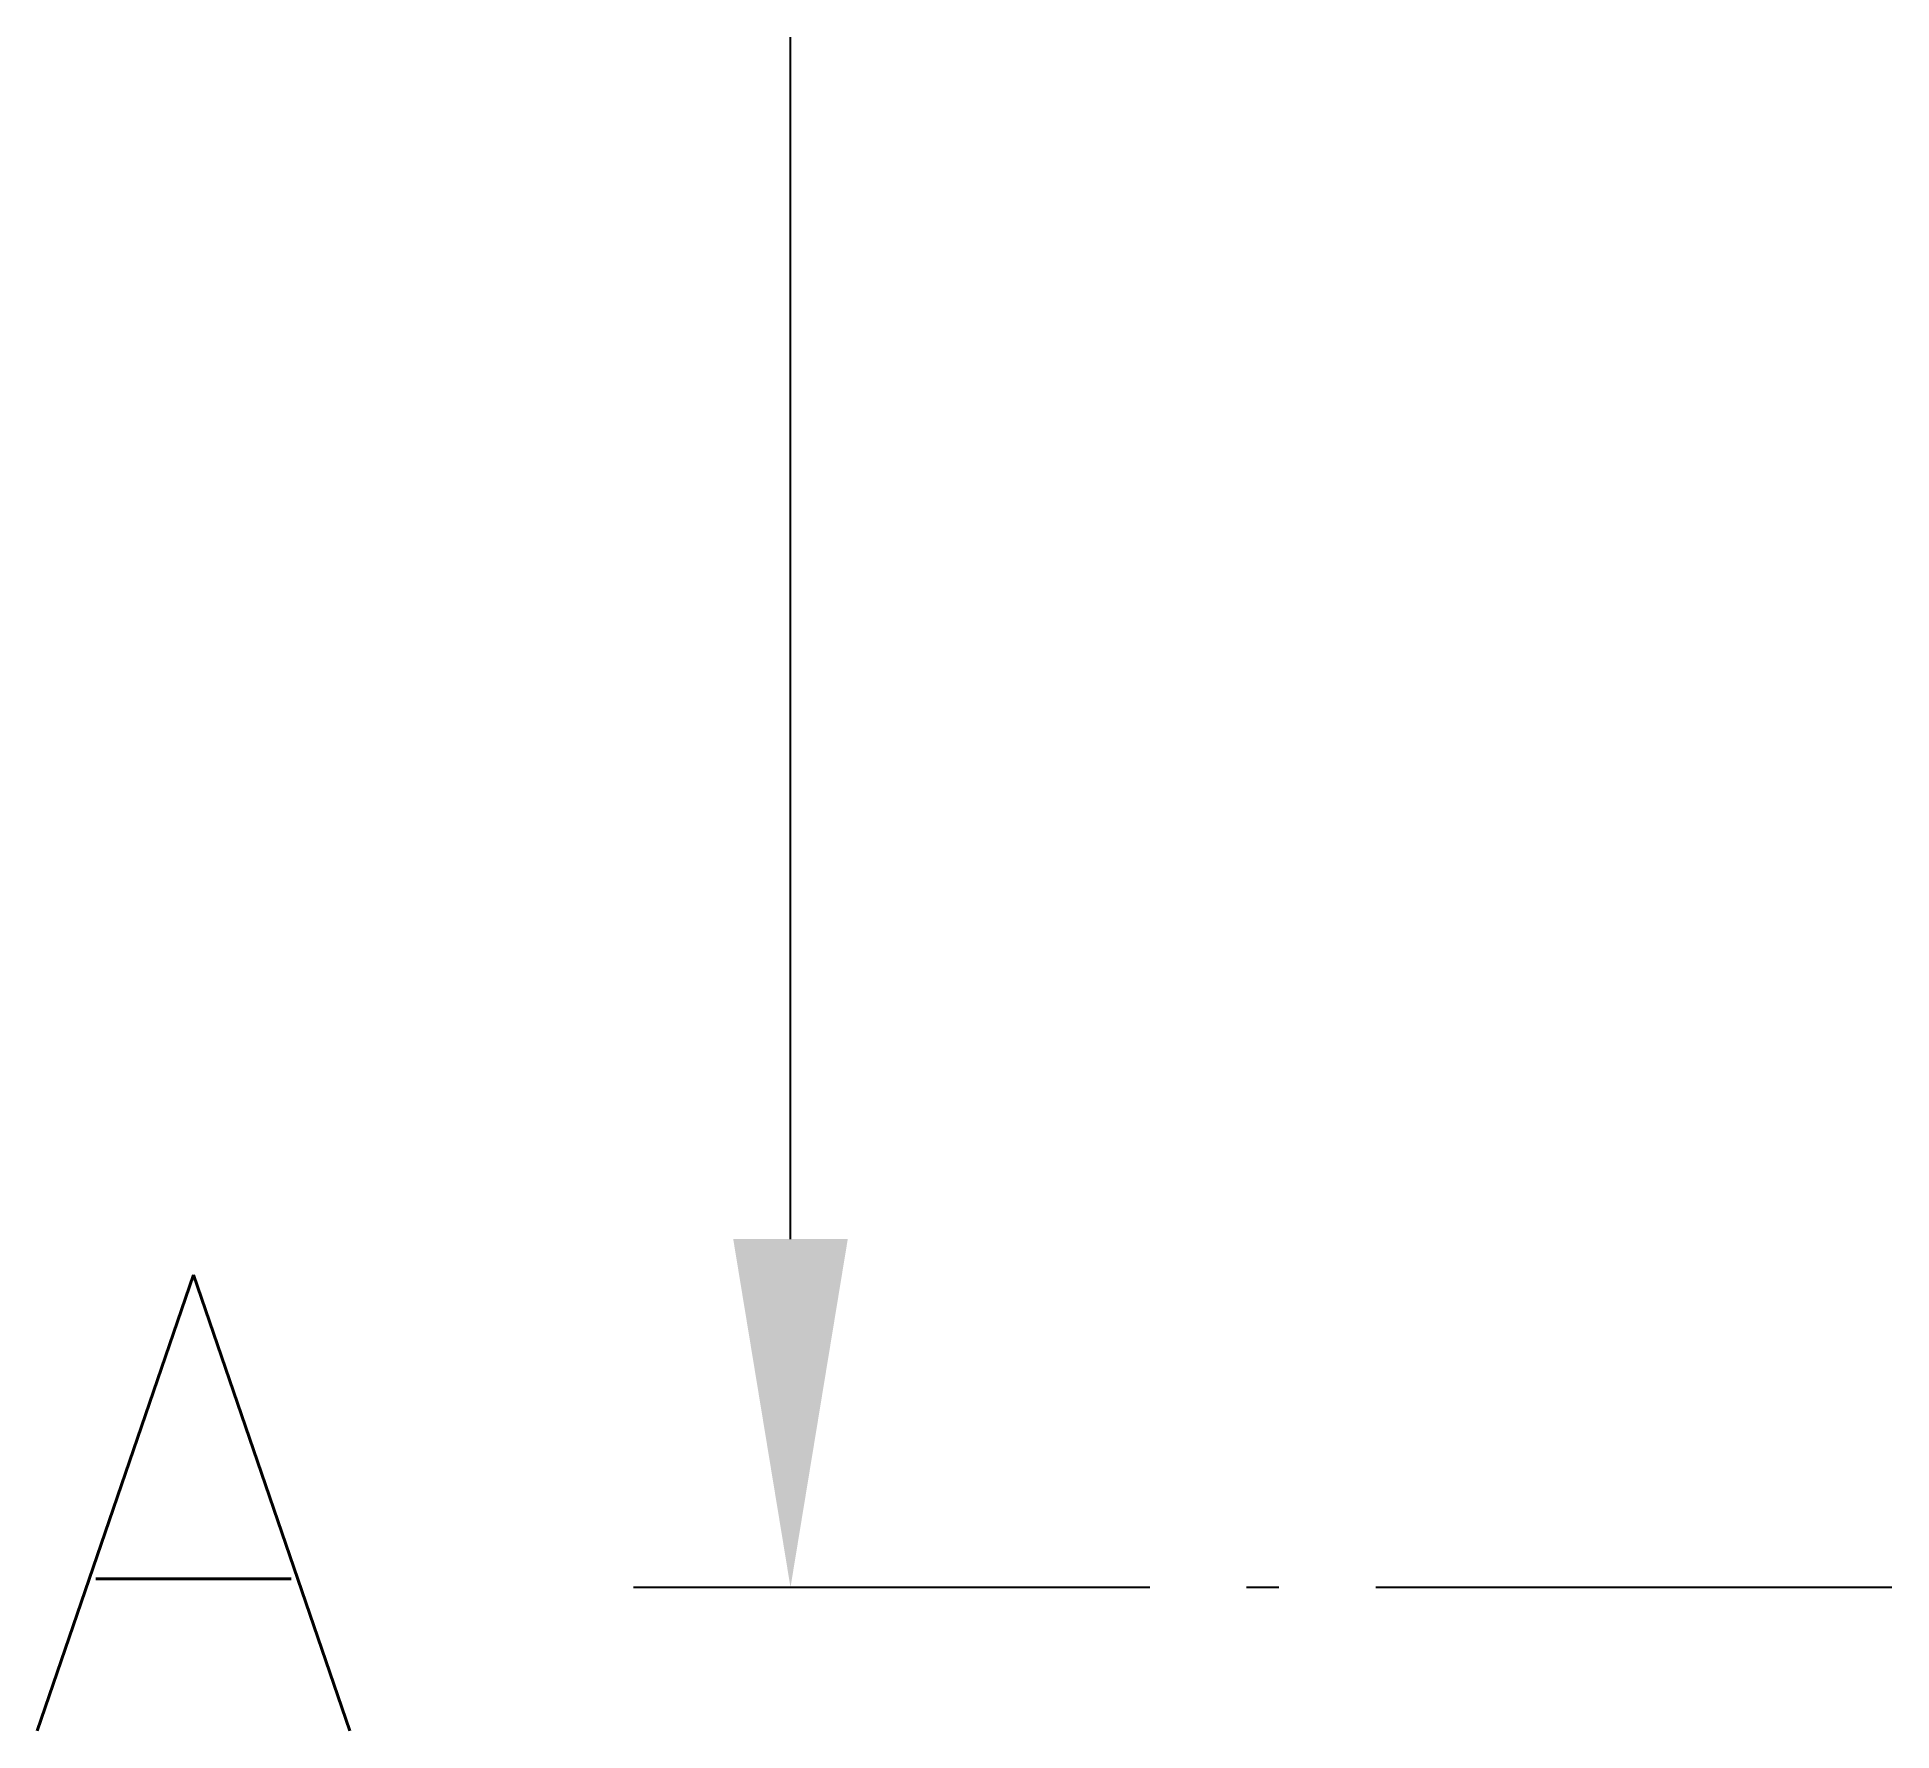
# Model space of a CAD drawing. Header units: millimetres. Extents: x 0.2 to 14.5, y 0 to 13.1.
import ezdxf
from ezdxf import colors
from ezdxf.entities.mleader import LeaderData, LeaderLine
from ezdxf.math import Vec2, Vec3

# ---------------------------------------------------------------- set-up
doc = ezdxf.new("R2010")
doc.units = ezdxf.units.MM
doc.header["$LTSCALE"] = 0.5
doc.layers.add('31-SYMBOLE', color=31, linetype='Continuous', lineweight=25, plot=False)
doc.styles.get("Standard").update_dxf_attribs({"font": 'simplex.shx', "width": 0.85, "oblique": 15})

msp = doc.modelspace()

# ---------------------------------------------------------------- linework, layer by layer
at = {"layer": '31-SYMBOLE'}
for p, q in [((8.773, 1.112), (4.773, 1.112)), ((9.773, 1.112), (9.523, 1.112)), ((14.523, 1.112), (10.523, 1.112))]:
    msp.add_line(p, q, dxfattribs=at)

# ---------------------------------------------------------------- texts
msp.add_attdef('A', (0, 0), '', height=3.535, dxfattribs=at)

# ---------------------------------------------------------------- leaders
ml = msp.add_multileader_mtext('Standard', dxfattribs=at)
ml.set_content('', color=256)
ml.set_leader_properties()
ml.build(insert=Vec2(0, 0))
ml.multileader.update_dxf_attribs({"text_right_attachment_type": 6, "dogleg_length": 0.36, "arrow_head_size": 2.7, "scale": 15})
ctx = ml.context
ctx.base_point, ctx.scale, ctx.char_height, ctx.arrow_head_size, ctx.landing_gap_size, ctx.plane_origin, ctx.plane_x_axis, ctx.plane_y_axis = Vec3(7.339, 14.476), 15, 2.7, 2.7, 1.35, Vec3(5.989, 1.112), Vec3(0, -1), Vec3(1, 0)
ctx.right_attachment, ctx.text_align_type = 6, 2
notes = []
notes.append((ctx, [(0, (1, 1, 0), (5.989, 7.908), (0, 1), 3.868, [(0, [(5.989, 1.112)], 0, [])])]))
ctx.mtext.insert, ctx.mtext.text_direction, ctx.mtext.rotation, ctx.mtext.alignment, ctx.mtext.flow_direction = Vec3(8.689, 13.126), Vec3(0, -1), 4.712389, 3, 5
for ctx, leaders in notes:
    for number, flags, end, landing, length, lines in leaders:
        leader = LeaderData()
        leader.index, (leader.has_last_leader_line, leader.has_dogleg_vector, leader.attachment_direction) = number, flags
        leader.last_leader_point, leader.dogleg_vector, leader.dogleg_length = Vec3(end), Vec3(landing), length
        for number, points, colour, breaks in lines:
            line = LeaderLine()
            line.index, line.vertices, line.color, line.breaks = number, Vec3.list(points), colors.encode_raw_color(colour), breaks
            leader.lines.append(line)
        ctx.leaders.append(leader)

doc.saveas('drawing.dxf')
